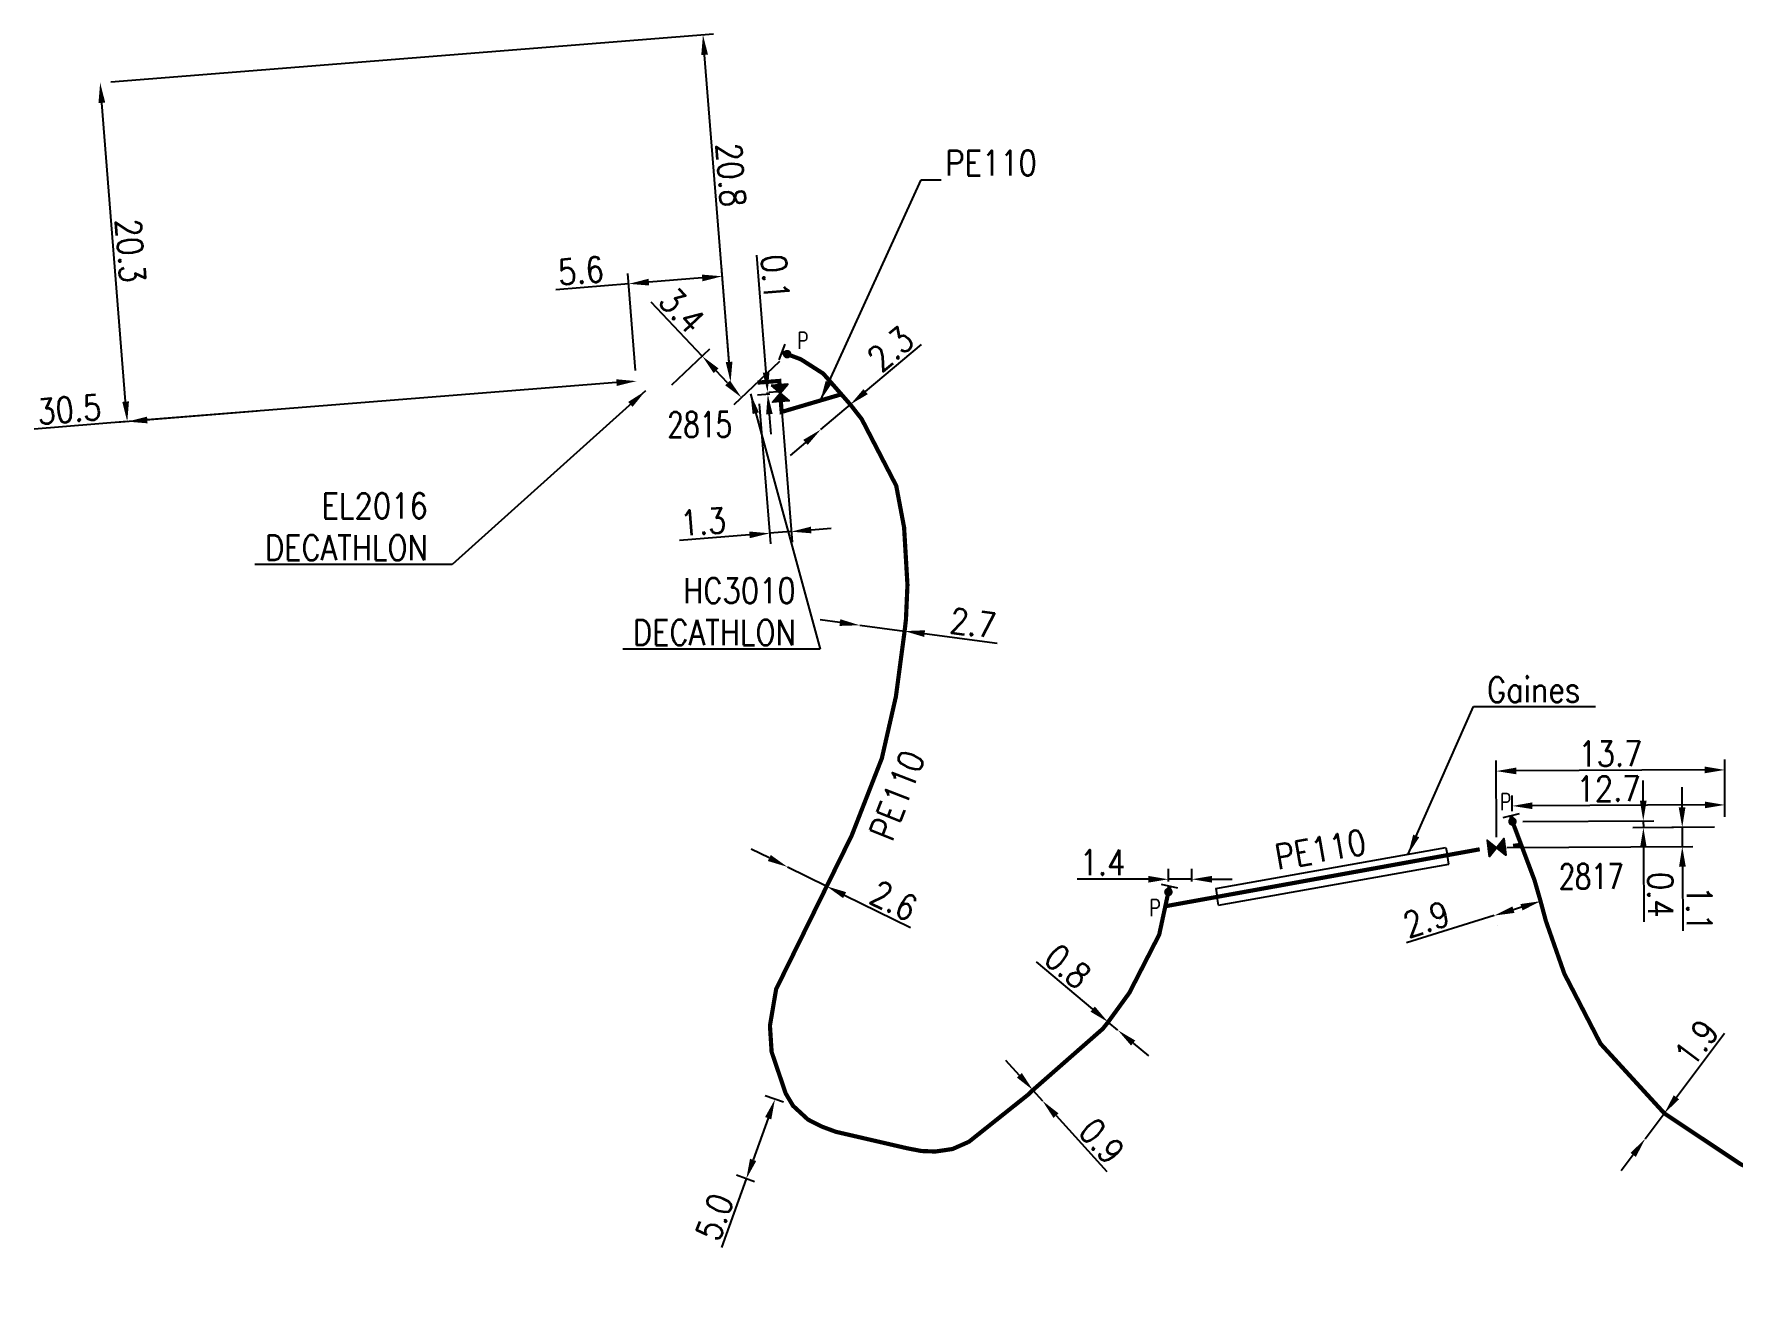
# Model space of a CAD drawing. Header units: millimetres. Extents: x 117000 to 118015, y 125997 to 126738.
# Drawn here: x 117808.2 to 117909.6, y 126628.8 to 126703.9 of the extents above; entities that cross this region are included whole.
import ezdxf
from ezdxf.enums import TextEntityAlignment as Align

# ---------------------------------------------------------------- set-up
doc = ezdxf.new("R2010")
doc.units = ezdxf.units.MM
doc.layers.get('0').update_dxf_attribs({"linetype": 'CONTINUOUS'})
doc.layers.get('Defpoints').update_dxf_attribs({"linetype": 'CONTINUOUS'})
for name, color, linetype in [('G_120', 4, 'CONTINUOUS'), ('G_300', 7, 'CONTINUOUS'), ('G_340', 7, 'CONTINUOUS'), ('G_400', 7, 'CONTINUOUS'), ('w0430', 7, 'CONTINUOUS'), ('W0432', 7, 'CONTINUOUS')]:
    doc.layers.add(name, color=color, linetype=linetype)
doc.styles.add('G_ROMANS', font='ROMANS.SHX', dxfattribs={"width": 0.75})
doc.styles.get("Standard").update_dxf_attribs({"font": 'romans.shx', "width": 0.85})
doc.linetypes.add('G_typB_PE', pattern='A,5,-0.3,["o",Standard,S=1.5,R=0,X=0,Y=-0.5],-1.65', length=6.95)
doc.dimstyles.get("Standard").update_dxf_attribs({"dimtxt": 1.5, "dimasz": 1.2, "dimexe": 0.625, "dimexo": 0.625, "dimgap": 0.25, "dimtad": 1, "dimdec": 1, "dimzin": 0, "dimdsep": 46, "dimtxsty": 'Standard', "dimcen": -0.5, "dimadec": 0, "dimazin": 0, "dimtfac": 1, "dimtdec": 1, "dimtmove": 0, "dimatfit": 3, "dimfxl": 0, "dimtolj": 1, "dimtzin": 0, "dimarcsym": 0})

# ---------------------------------------------------------------- blocks, each defined once
blk = doc.blocks.new('G_340_07')
at = {"color": 0, "linetype": 'Continuous', "const_width": 0.25, "flags": 128}
blk.add_lwpolyline([(0, 0), (0.35, 0)], dxfattribs=at)
at = {"color": 0, "linetype": 'Continuous', "flags": 128}
blk.add_lwpolyline([(0.35, -0.5), (0.35, 0.5)], dxfattribs=at)
at = {"color": 0, "linetype": 'Continuous', "width": 0.75, "flags": 3}
for tag, p in [('DEF_LEG', (0, -5)), ('DEF_COUP', (0, -7.5)), ('DEF_TYPE', (0, -10))]:
    blk.add_attdef(tag, text='', height=1.2, dxfattribs=at).set_placement(p, align=Align.MIDDLE)
blk = doc.blocks.new('*D58')
at = {"layer": 'Defpoints', "color": 0, "linetype": 'Continuous', "transparency": 16777216}
for p in [(117853.22, 126684.74), (117845.88, 126682.47), (117850.49, 126682.15)]:
    blk.add_point(p, dxfattribs=at)
at = {"layer": 'G_300', "color": 0, "linetype": 'Continuous', "lineweight": -2, "transparency": 16777216}
for p, q in [((117848.15, 126684.62), (117845.1, 126687.84)), ((117846.34, 126682.9), (117848.6, 126685.05)), ((117849.66, 126683.02), (117848.98, 126683.75)), ((117852.77, 126684.31), (117850.04, 126681.72))]:
    blk.add_line(p, q, dxfattribs=at)
at = {"layer": 'G_300', "color": 0, "linetype": 'Continuous', "transparency": 16777216}
for points in [[(117849.12, 126683.89), (117848.83, 126683.61), (117848.15, 126684.62)], [(117849.81, 126683.16), (117849.52, 126682.88), (117850.49, 126682.15)]]:
    blk.add_solid(points, dxfattribs=at)
at = {"layer": 'G_300', "color": 0, "linetype": 'Continuous', "transparency": 16777216, "insert": (117846.94, 126687.35), "char_height": 1.5, "attachment_point": 5, "rotation": 313.4457}
blk.add_mtext('\\A1;3.4', dxfattribs=at)
blk = doc.blocks.new('*D59')
at = {"layer": 'Defpoints', "color": 0, "linetype": 'Continuous', "transparency": 16777216}
for p in [(117856.99, 126681.73), (117856.99, 126681.73), (117855.23, 126680.24)]:
    blk.add_point(p, dxfattribs=at)
at = {"layer": 'G_120', "color": 0, "linetype": 'Continuous', "lineweight": -2, "transparency": 16777216}
for p, q in [((117857.9, 126682.5), (117861.24, 126685.32)), ((117855.23, 126680.24), (117856.99, 126681.73)), ((117854.31, 126679.47), (117853.4, 126678.69))]:
    blk.add_line(p, q, dxfattribs=at)
at = {"layer": 'G_120', "color": 0, "linetype": 'Continuous', "transparency": 16777216}
for points in [[(117857.77, 126682.65), (117858.03, 126682.35), (117856.99, 126681.73)], [(117854.18, 126679.62), (117854.44, 126679.32), (117855.23, 126680.24)]]:
    blk.add_solid(points, dxfattribs=at)
at = {"layer": 'G_120', "color": 0, "linetype": 'Continuous', "transparency": 16777216, "insert": (117859.39, 126685.06), "char_height": 1.5, "attachment_point": 5, "rotation": 40.1702}
blk.add_mtext('\\A1;2.3', dxfattribs=at)
blk = doc.blocks.new('*D60')
at = {"layer": 'Defpoints', "color": 0, "linetype": 'Continuous', "transparency": 16777216}
for p in [(117857.55, 126668.55), (117860.23, 126668.2), (117860.23, 126668.2)]:
    blk.add_point(p, dxfattribs=at)
at = {"layer": 'G_120', "color": 0, "linetype": 'Continuous', "lineweight": -2, "transparency": 16777216}
for p, q in [((117856.36, 126668.71), (117855.18, 126668.87)), ((117857.55, 126668.55), (117860.23, 126668.2)), ((117861.42, 126668.05), (117865.76, 126667.48))]:
    blk.add_line(p, q, dxfattribs=at)
at = {"layer": 'G_120', "color": 0, "linetype": 'Continuous', "transparency": 16777216}
for points in [[(117856.39, 126668.91), (117856.34, 126668.51), (117857.55, 126668.55)], [(117861.45, 126668.25), (117861.4, 126667.85), (117860.23, 126668.2)]]:
    blk.add_solid(points, dxfattribs=at)
at = {"layer": 'G_120', "color": 0, "linetype": 'Continuous', "transparency": 16777216, "insert": (117864.31, 126668.68), "char_height": 1.5, "attachment_point": 5, "rotation": 352.5425}
blk.add_mtext('\\A1;2.7', dxfattribs=at)
blk = doc.blocks.new('*D61')
at = {"layer": 'Defpoints', "color": 0, "linetype": 'Continuous', "transparency": 16777216}
for p in [(117853.23, 126654.12), (117855.58, 126652.96), (117855.58, 126652.96)]:
    blk.add_point(p, dxfattribs=at)
at = {"layer": 'G_120', "color": 0, "linetype": 'Continuous', "lineweight": -2, "transparency": 16777216}
for p, q in [((117852.15, 126654.65), (117851.07, 126655.18)), ((117853.23, 126654.12), (117855.58, 126652.96)), ((117856.65, 126652.43), (117860.58, 126650.5))]:
    blk.add_line(p, q, dxfattribs=at)
at = {"layer": 'G_120', "color": 0, "linetype": 'Continuous', "transparency": 16777216}
for points in [[(117852.24, 126654.83), (117852.06, 126654.47), (117853.23, 126654.12)], [(117856.74, 126652.61), (117856.56, 126652.25), (117855.58, 126652.96)]]:
    blk.add_solid(points, dxfattribs=at)
at = {"layer": 'G_120', "color": 0, "linetype": 'Continuous', "transparency": 16777216, "insert": (117859.59, 126652.1), "char_height": 1.5, "attachment_point": 5, "rotation": 333.8087}
blk.add_mtext('\\A1;2.6', dxfattribs=at)
blk = doc.blocks.new('*D62')
at = {"layer": 'Defpoints', "color": 0, "linetype": 'Continuous', "transparency": 16777216}
for p in [(117852.49, 126640.24), (117853.57, 126639.85), (117851.86, 126635.1)]:
    blk.add_point(p, dxfattribs=at)
at = {"layer": 'G_120', "color": 0, "linetype": 'Continuous', "lineweight": -2, "transparency": 16777216}
for p, q in [((117852.99, 126640.06), (117851.91, 126640.45)), ((117852.09, 126639.11), (117851.19, 126636.62)), ((117850.78, 126635.49), (117849.29, 126631.38)), ((117851.27, 126635.32), (117850.19, 126635.71))]:
    blk.add_line(p, q, dxfattribs=at)
at = {"layer": 'G_120', "color": 0, "linetype": 'Continuous', "transparency": 16777216}
for points in [[(117851.9, 126639.18), (117852.27, 126639.04), (117852.49, 126640.24)], [(117851, 126636.69), (117851.37, 126636.55), (117850.78, 126635.49)]]:
    blk.add_solid(points, dxfattribs=at)
at = {"layer": 'G_120', "color": 0, "linetype": 'Continuous', "transparency": 16777216, "insert": (117848.89, 126633.21), "char_height": 1.5, "attachment_point": 5, "rotation": 70.1101}
blk.add_mtext('\\A1;5.0', dxfattribs=at)
blk = doc.blocks.new('*D63')
at = {"layer": 'Defpoints', "color": 0, "linetype": 'Continuous', "transparency": 16777216}
for p in [(117867.89, 126640.79), (117868.46, 126640.15), (117868.46, 126640.15)]:
    blk.add_point(p, dxfattribs=at)
at = {"layer": 'G_120', "color": 0, "linetype": 'Continuous', "lineweight": -2, "transparency": 16777216}
for p, q in [((117867.08, 126641.67), (117866.27, 126642.56)), ((117867.89, 126640.79), (117868.46, 126640.15)), ((117869.27, 126639.27), (117872.31, 126635.92))]:
    blk.add_line(p, q, dxfattribs=at)
at = {"layer": 'G_120', "color": 0, "linetype": 'Continuous', "transparency": 16777216}
for points in [[(117867.23, 126641.81), (117866.93, 126641.54), (117867.89, 126640.79)], [(117869.42, 126639.4), (117869.12, 126639.13), (117868.46, 126640.15)]]:
    blk.add_solid(points, dxfattribs=at)
at = {"layer": 'G_120', "color": 0, "linetype": 'Continuous', "transparency": 16777216, "insert": (117872, 126637.74), "char_height": 1.5, "attachment_point": 5, "rotation": 312.2648}
blk.add_mtext('\\A1;0.9', dxfattribs=at)
blk = doc.blocks.new('*D64')
at = {"layer": 'Defpoints', "color": 0, "linetype": 'Continuous', "transparency": 16777216}
for p in [(117872.38, 126644.85), (117872.96, 126644.37), (117872.96, 126644.37)]:
    blk.add_point(p, dxfattribs=at)
at = {"layer": 'G_120', "color": 0, "linetype": 'Continuous', "lineweight": -2, "transparency": 16777216}
for p, q in [((117871.46, 126645.62), (117868.11, 126648.44)), ((117872.96, 126644.37), (117872.38, 126644.85)), ((117873.87, 126643.6), (117874.79, 126642.83))]:
    blk.add_line(p, q, dxfattribs=at)
at = {"layer": 'G_120', "color": 0, "linetype": 'Continuous', "transparency": 16777216}
for points in [[(117871.59, 126645.78), (117871.33, 126645.47), (117872.38, 126644.85)], [(117874, 126643.75), (117873.75, 126643.45), (117872.96, 126644.37)]]:
    blk.add_solid(points, dxfattribs=at)
at = {"layer": 'G_120', "color": 0, "linetype": 'Continuous', "transparency": 16777216, "insert": (117869.97, 126648.18), "char_height": 1.5, "attachment_point": 5, "rotation": 319.98}
blk.add_mtext('\\A1;0.8', dxfattribs=at)
blk = doc.blocks.new('G_300_04')
at = {"linetype": 'Continuous'}
h = blk.add_hatch(color=0, dxfattribs=at)
h.paths.add_polyline_path([(-0.5, 0.5), (-0.5, -0.5), (0, 0)])
h.paths.add_polyline_path([(0.5, 0.5), (0, 0), (0.5, -0.5)])
at = {"color": 0, "linetype": 'Continuous', "flags": 128}
blk.add_lwpolyline([(-0.5, -0.5), (0.5, 0.5), (0.5, -0.5), (-0.5, 0.5)], close=True, dxfattribs=at)
at = {"color": 0, "linetype": 'Continuous', "width": 0.75}
blk.add_attdef('NUM', text='', height=1, dxfattribs=at).set_placement((0, 1.78), align=Align.MIDDLE_CENTER)
at = {"color": 0, "linetype": 'Continuous', "width": 0.75, "flags": 3}
for tag, p in [('DEF_LEG', (0, -5)), ('DEF_COUP', (0, -7.5)), ('DEF_TYPE', (0, -10))]:
    blk.add_attdef(tag, text='', height=1.2, dxfattribs=at).set_placement(p, align=Align.MIDDLE)
blk = doc.blocks.new('*D65')
at = {"layer": 'Defpoints', "color": 0, "linetype": 'Continuous', "transparency": 16777216}
for p in [(117895.55, 126659.84), (117909.22, 126656.49), (117895.57, 126655.27)]:
    blk.add_point(p, dxfattribs=at)
at = {"layer": 'G_300', "color": 0, "linetype": 'Continuous', "lineweight": -2, "transparency": 16777216}
for p, q in [((117895.57, 126655.9), (117895.54, 126660.47)), ((117909.21, 126657.11), (117909.2, 126660.54)), ((117908, 126659.91), (117896.75, 126659.85))]:
    blk.add_line(p, q, dxfattribs=at)
at = {"layer": 'G_300', "color": 0, "linetype": 'Continuous', "transparency": 16777216}
for points in [[(117896.75, 126660.05), (117896.75, 126659.65), (117895.55, 126659.84)], [(117908, 126660.11), (117908, 126659.71), (117909.2, 126659.91)]]:
    blk.add_solid(points, dxfattribs=at)
at = {"layer": 'G_300', "color": 0, "linetype": 'Continuous', "transparency": 16777216, "insert": (117902.37, 126660.88), "char_height": 1.5, "attachment_point": 5, "rotation": 0.2884}
blk.add_mtext('\\A1;13.7', dxfattribs=at)
blk = doc.blocks.new('*D66')
at = {"layer": 'Defpoints', "color": 0, "linetype": 'Continuous', "transparency": 16777216}
for p in [(117909.22, 126656.49), (117895.57, 126655.27), (117906.66, 126655.33)]:
    blk.add_point(p, dxfattribs=at)
at = {"layer": 'G_300', "color": 0, "linetype": 'Continuous', "lineweight": -2, "transparency": 16777216}
for p, q in [((117906.65, 126657.68), (117906.65, 126658.88)), ((117908.59, 126656.49), (117906.03, 126656.47)), ((117906.66, 126656.48), (117906.66, 126655.33)), ((117896.19, 126655.28), (117907.29, 126655.33)), ((117906.67, 126654.13), (117906.69, 126650.3))]:
    blk.add_line(p, q, dxfattribs=at)
at = {"layer": 'G_300', "color": 0, "linetype": 'Continuous', "transparency": 16777216}
for points in [[(117906.85, 126657.68), (117906.45, 126657.67), (117906.66, 126656.48)], [(117906.87, 126654.13), (117906.47, 126654.13), (117906.66, 126655.33)]]:
    blk.add_solid(points, dxfattribs=at)
at = {"layer": 'G_300', "color": 0, "linetype": 'Continuous', "transparency": 16777216, "insert": (117907.68, 126651.62), "char_height": 1.5, "attachment_point": 5, "rotation": 270.2884}
blk.add_mtext('\\A1;1.1', dxfattribs=at)
blk = doc.blocks.new('*D67')
at = {"layer": 'Defpoints', "color": 0, "linetype": 'Continuous', "transparency": 16777216}
for p in [(117896.52, 126656.83), (117904.33, 126656.87), (117909.22, 126656.49)]:
    blk.add_point(p, dxfattribs=at)
at = {"layer": 'G_300', "color": 0, "linetype": 'Continuous', "lineweight": -2, "transparency": 16777216}
for p, q in [((117904.33, 126658.07), (117904.32, 126659.27)), ((117897.14, 126656.83), (117904.96, 126656.87)), ((117908.59, 126656.49), (117903.71, 126656.46)), ((117904.33, 126656.87), (117904.34, 126656.46)), ((117904.34, 126655.26), (117904.37, 126650.83))]:
    blk.add_line(p, q, dxfattribs=at)
at = {"layer": 'G_300', "color": 0, "linetype": 'Continuous', "transparency": 16777216}
for points in [[(117904.53, 126658.07), (117904.13, 126658.07), (117904.33, 126656.87)], [(117904.54, 126655.27), (117904.14, 126655.26), (117904.34, 126656.46)]]:
    blk.add_solid(points, dxfattribs=at)
at = {"layer": 'G_300', "color": 0, "linetype": 'Continuous', "transparency": 16777216, "insert": (117905.36, 126652.45), "char_height": 1.5, "attachment_point": 5, "rotation": 270.2884}
blk.add_mtext('\\A1;0.4', dxfattribs=at)
blk = doc.blocks.new('*D68')
at = {"layer": 'Defpoints', "color": 0, "linetype": 'Continuous', "transparency": 16777216}
for p in [(117896.51, 126657.76), (117896.52, 126656.83), (117909.22, 126656.49)]:
    blk.add_point(p, dxfattribs=at)
at = {"layer": 'G_300', "color": 0, "linetype": 'Continuous', "lineweight": -2, "transparency": 16777216}
for p, q in [((117896.51, 126657.45), (117896.51, 126658.38)), ((117909.21, 126657.11), (117909.21, 126658.45)), ((117908.01, 126657.82), (117897.71, 126657.77))]:
    blk.add_line(p, q, dxfattribs=at)
at = {"layer": 'G_300', "color": 0, "linetype": 'Continuous', "transparency": 16777216}
for points in [[(117897.71, 126657.97), (117897.71, 126657.57), (117896.51, 126657.76)], [(117908.01, 126658.02), (117908.01, 126657.62), (117909.21, 126657.82)]]:
    blk.add_solid(points, dxfattribs=at)
at = {"layer": 'G_300', "color": 0, "linetype": 'Continuous', "transparency": 16777216, "insert": (117902.26, 126658.79), "char_height": 1.5, "attachment_point": 5, "rotation": 0.2884}
blk.add_mtext('\\A1;12.7', dxfattribs=at)
blk = doc.blocks.new('*D69')
at = {"layer": 'Defpoints', "color": 0, "linetype": 'Continuous', "transparency": 16777216}
for p in [(117895.43, 126651.21), (117895.43, 126651.21), (117898.2, 126652.07)]:
    blk.add_point(p, dxfattribs=at)
at = {"layer": 'G_120', "color": 0, "linetype": 'Continuous', "lineweight": -2, "transparency": 16777216}
for p, q in [((117895.43, 126651.21), (117890.19, 126649.59)), ((117897.06, 126651.71), (117896.58, 126651.56)), ((117895.62, 126650.61), (117895.62, 126650.61))]:
    blk.add_line(p, q, dxfattribs=at)
at = {"layer": 'G_120', "color": 0, "linetype": 'Continuous', "transparency": 16777216}
for points in [[(117896.52, 126651.76), (117896.64, 126651.37), (117895.43, 126651.21)], [(117897, 126651.9), (117897.12, 126651.52), (117898.2, 126652.07)]]:
    blk.add_solid(points, dxfattribs=at)
at = {"layer": 'G_120', "color": 0, "linetype": 'Continuous', "transparency": 16777216, "insert": (117891.38, 126651), "char_height": 1.5, "attachment_point": 5, "rotation": 17.1627}
blk.add_mtext('\\A1;2.9', dxfattribs=at)
blk = doc.blocks.new('*D70')
at = {"layer": 'Defpoints', "color": 0, "linetype": 'Continuous', "transparency": 16777216}
for p in [(117905.59, 126639.4), (117904.45, 126637.88), (117904.45, 126637.88)]:
    blk.add_point(p, dxfattribs=at)
at = {"layer": 'G_120', "color": 0, "linetype": 'Continuous', "lineweight": -2, "transparency": 16777216}
for p, q in [((117906.31, 126640.36), (117909.19, 126644.19)), ((117904.45, 126637.88), (117905.59, 126639.4)), ((117903.73, 126636.92), (117903.01, 126635.96))]:
    blk.add_line(p, q, dxfattribs=at)
at = {"layer": 'G_120', "color": 0, "linetype": 'Continuous', "transparency": 16777216}
for points in [[(117906.15, 126640.48), (117906.47, 126640.24), (117905.59, 126639.4)], [(117903.57, 126637.04), (117903.89, 126636.8), (117904.45, 126637.88)]]:
    blk.add_solid(points, dxfattribs=at)
at = {"layer": 'G_120', "color": 0, "linetype": 'Continuous', "transparency": 16777216, "insert": (117907.51, 126643.62), "char_height": 1.5, "attachment_point": 5, "rotation": 53.0806}
blk.add_mtext('\\A1;1.9', dxfattribs=at)
blk = doc.blocks.new('*D73')
at = {"layer": 'Defpoints', "color": 0, "linetype": 'Continuous', "transparency": 16777216}
for p in [(117877.38, 126653.38), (117875.98, 126652.62), (117877.38, 126652.62)]:
    blk.add_point(p, dxfattribs=at)
at = {"layer": 'G_300', "color": 0, "linetype": 'Continuous', "lineweight": -2, "transparency": 16777216}
for p, q in [((117874.78, 126653.38), (117870.53, 126653.38)), ((117875.98, 126653.24), (117875.98, 126654.01)), ((117877.38, 126653.38), (117875.98, 126653.38)), ((117877.38, 126653.24), (117877.38, 126654.01)), ((117878.58, 126653.38), (117879.78, 126653.38))]:
    blk.add_line(p, q, dxfattribs=at)
at = {"layer": 'G_300', "color": 0, "linetype": 'Continuous', "transparency": 16777216}
for points in [[(117874.78, 126653.58), (117874.78, 126653.18), (117875.98, 126653.38)], [(117878.58, 126653.58), (117878.58, 126653.18), (117877.38, 126653.38)]]:
    blk.add_solid(points, dxfattribs=at)
at = {"layer": 'G_300', "color": 0, "linetype": 'Continuous', "transparency": 16777216, "insert": (117872.05, 126654.38), "char_height": 1.5, "attachment_point": 5}
blk.add_mtext('\\A1;1.4', dxfattribs=at)
blk = doc.blocks.new('*D95')
at = {"layer": 'Defpoints', "color": 0, "linetype": 'Continuous', "transparency": 16777216}
for p in [(117812.2, 126700.95), (117812.2, 126700.95), (117822.2, 126681.38)]:
    blk.add_point(p, dxfattribs=at)
at = {"layer": 'w0430', "color": 0, "linetype": 'Continuous', "lineweight": -2, "transparency": 16777216}
for p, q in [((117813.72, 126681.91), (117812.3, 126699.75)), ((117821.58, 126681.33), (117813.19, 126680.66))]:
    blk.add_line(p, q, dxfattribs=at)
at = {"layer": 'w0430', "color": 0, "linetype": 'Continuous', "transparency": 16777216}
for points in [[(117812.5, 126699.77), (117812.1, 126699.74), (117812.2, 126700.95)], [(117813.92, 126681.92), (117813.52, 126681.89), (117813.82, 126680.71)]]:
    blk.add_solid(points, dxfattribs=at)
at = {"layer": 'w0430', "color": 0, "linetype": 'Continuous', "transparency": 16777216, "insert": (117814.01, 126690.91), "char_height": 1.5, "attachment_point": 5, "rotation": 274.5524}
blk.add_mtext('\\A1;20.3', dxfattribs=at)
blk = doc.blocks.new('*D96')
at = {"layer": 'Defpoints', "color": 0, "linetype": 'Continuous', "transparency": 16777216}
for p in [(117844.22, 126683.13), (117813.82, 126680.71), (117813.82, 126680.71)]:
    blk.add_point(p, dxfattribs=at)
at = {"layer": 'w0430', "color": 0, "linetype": 'Continuous', "lineweight": -2, "transparency": 16777216}
for p, q in [((117843.02, 126683.04), (117815.01, 126680.81)), ((117813.82, 126680.71), (117808.25, 126680.27))]:
    blk.add_line(p, q, dxfattribs=at)
at = {"layer": 'w0430', "color": 0, "linetype": 'Continuous', "transparency": 16777216}
for points in [[(117843.01, 126683.24), (117843.04, 126682.84), (117844.22, 126683.13)], [(117815, 126681.01), (117815.03, 126680.61), (117813.82, 126680.71)]]:
    blk.add_solid(points, dxfattribs=at)
at = {"layer": 'w0430', "color": 0, "linetype": 'Continuous', "transparency": 16777216, "insert": (117810.35, 126681.44), "char_height": 1.5, "attachment_point": 5, "rotation": 4.5524}
blk.add_mtext('\\A1;30.5', dxfattribs=at)
blk = doc.blocks.new('*D97')
at = {"layer": 'Defpoints', "color": 0, "linetype": 'Continuous', "transparency": 16777216}
for p in [(117848.19, 126703.81), (117812.2, 126700.95), (117849.84, 126683.08)]:
    blk.add_point(p, dxfattribs=at)
at = {"layer": 'W0432', "color": 0, "linetype": 'Continuous', "lineweight": -2, "transparency": 16777216}
for p, q in [((117812.83, 126701), (117848.81, 126703.86)), ((117849.75, 126684.27), (117848.29, 126702.62))]:
    blk.add_line(p, q, dxfattribs=at)
at = {"layer": 'W0432', "color": 0, "linetype": 'Continuous', "transparency": 16777216}
for points in [[(117848.49, 126702.63), (117848.09, 126702.6), (117848.19, 126703.81)], [(117849.95, 126684.29), (117849.55, 126684.26), (117849.84, 126683.08)]]:
    blk.add_solid(points, dxfattribs=at)
at = {"layer": 'W0432', "color": 0, "linetype": 'Continuous', "transparency": 16777216, "insert": (117849.86, 126695.44), "char_height": 1.5, "attachment_point": 5, "rotation": 274.5524}
blk.add_mtext('\\A1;20.8', dxfattribs=at)
blk = doc.blocks.new('*D98')
at = {"layer": 'Defpoints', "color": 0, "linetype": 'Continuous', "transparency": 16777216}
for p in [(117843.76, 126688.94), (117844.22, 126683.13), (117849.84, 126683.08)]:
    blk.add_point(p, dxfattribs=at)
at = {"layer": 'W0432', "color": 0, "linetype": 'Continuous', "lineweight": -2, "transparency": 16777216}
for p, q in [((117849.79, 126683.7), (117849.29, 126690.01)), ((117843.76, 126688.94), (117839.4, 126688.59)), ((117844.17, 126683.76), (117843.71, 126689.56)), ((117848.14, 126689.29), (117844.95, 126689.04))]:
    blk.add_line(p, q, dxfattribs=at)
at = {"layer": 'W0432', "color": 0, "linetype": 'Continuous', "transparency": 16777216}
for points in [[(117844.94, 126689.24), (117844.97, 126688.84), (117843.76, 126688.94)], [(117848.13, 126689.49), (117848.16, 126689.09), (117849.34, 126689.39)]]:
    blk.add_solid(points, dxfattribs=at)
at = {"layer": 'W0432', "color": 0, "linetype": 'Continuous', "transparency": 16777216, "insert": (117840.9, 126689.72), "char_height": 1.5, "attachment_point": 5, "rotation": 4.5524}
blk.add_mtext('\\A1;5.6', dxfattribs=at)
blk = doc.blocks.new('*D99')
at = {"layer": 'Defpoints', "color": 0, "linetype": 'Continuous', "transparency": 16777216}
for p in [(117851.5, 126682.41), (117852.05, 126682.45), (117852.8, 126682.41)]:
    blk.add_point(p, dxfattribs=at)
at = {"layer": 'G_300', "color": 0, "linetype": 'Continuous', "lineweight": -2, "transparency": 16777216}
for p, q in [((117851.96, 126683.65), (117851.4, 126690.65)), ((117852.18, 126682.36), (117851.44, 126682.3)), ((117852.06, 126682.35), (117852.05, 126682.45)), ((117852.12, 126682.46), (117852.67, 126682.5)), ((117852.15, 126681.16), (117852.25, 126679.96))]:
    blk.add_line(p, q, dxfattribs=at)
at = {"layer": 'G_300', "color": 0, "linetype": 'Continuous', "transparency": 16777216}
for points in [[(117852.16, 126683.66), (117851.76, 126683.63), (117852.05, 126682.45)], [(117852.35, 126681.17), (117851.96, 126681.14), (117852.06, 126682.35)]]:
    blk.add_solid(points, dxfattribs=at)
at = {"layer": 'G_300', "color": 0, "linetype": 'Continuous', "transparency": 16777216, "insert": (117852.51, 126689.33), "char_height": 1.5, "attachment_point": 5, "rotation": 274.5524}
blk.add_mtext('\\A1;0.1', dxfattribs=at)
blk = doc.blocks.new('*D100')
at = {"layer": 'Defpoints', "color": 0, "linetype": 'Continuous', "transparency": 16777216}
for p in [(117851.5, 126682.41), (117852.8, 126682.41), (117852.17, 126674.04)]:
    blk.add_point(p, dxfattribs=at)
at = {"layer": 'G_300', "color": 0, "linetype": 'Continuous', "lineweight": -2, "transparency": 16777216}
for p, q in [((117851.55, 126681.78), (117852.22, 126673.42)), ((117852.85, 126681.79), (117853.51, 126673.52)), ((117850.97, 126673.95), (117846.79, 126673.61)), ((117853.46, 126674.14), (117852.17, 126674.04)), ((117854.66, 126674.24), (117855.85, 126674.34))]:
    blk.add_line(p, q, dxfattribs=at)
at = {"layer": 'G_300', "color": 0, "linetype": 'Continuous', "transparency": 16777216}
for points in [[(117854.64, 126674.44), (117854.67, 126674.04), (117853.46, 126674.14)], [(117850.95, 126674.15), (117850.99, 126673.75), (117852.17, 126674.04)]]:
    blk.add_solid(points, dxfattribs=at)
at = {"layer": 'G_300', "color": 0, "linetype": 'Continuous', "transparency": 16777216, "insert": (117848.2, 126674.73), "char_height": 1.5, "attachment_point": 5, "rotation": 4.5524}
blk.add_mtext('\\A1;1.3', dxfattribs=at)
blk = doc.blocks.new('G_300_12')
at = {"color": 0, "linetype": 'Continuous', "const_width": 0.248, "flags": 128}
blk.add_lwpolyline([(-0.13, 0, 1), (0.13, 0, 1)], format="xyb", close=True, dxfattribs=at)
at = {"linetype": 'Continuous', "style": 'G_ROMANS', "width": 0.75}
blk.add_attdef('P', text='', height=1, dxfattribs=at).set_placement((0, 1.24), align=Align.MIDDLE_CENTER)
at = {"color": 0, "linetype": 'Continuous', "width": 0.75, "flags": 3}
for tag, p in [('DEF_LEG', (0, -5)), ('DEF_COUP', (0, -7.5)), ('DEF_TYPE', (0, -10))]:
    blk.add_attdef(tag, text='', height=1.2, dxfattribs=at).set_placement(p, align=Align.MIDDLE)

msp = doc.modelspace()

# ---------------------------------------------------------------- linework, layer by layer
at = {"layer": 'G_120', "linetype": 'G_typB_PE', "lineweight": 0, "const_width": 0.25, "flags": 128}
msp.add_lwpolyline([(117875.98, 126652.62), (117875.43, 126650.07), (117873.65, 126646.6), (117872.38, 126644.85), (117872.06, 126644.45), (117867.89, 126640.79), (117867.62, 126640.53), (117864.13, 126637.75, -0.063724), (117864.02, 126637.68), (117863.09, 126637.27), (117862.07, 126637.12), (117861.24, 126637.15), (117860.4, 126637.31), (117856.12, 126638.3), (117855.26, 126638.62), (117854.46, 126639.03), (117853.57, 126639.85), (117853.13, 126640.59), (117852.29, 126643.07), (117852.19, 126644.64), (117852.56, 126646.82), (117855.58, 126652.96), (117857.07, 126655.99), (117858.87, 126660.6), (117859.71, 126664.29), (117860.23, 126668.2), (117860.31, 126668.89), (117860.4, 126670.96), (117860.2, 126674.39), (117859.73, 126676.88), (117857.67, 126680.86), (117856.99, 126681.73), (117855.37, 126683.58), (117854.04, 126684.43), (117853.22, 126684.74)], format="xyb", dxfattribs=at)
for points in [[(117852.76, 126682.91), (117852.75, 126683.14), (117851.45, 126683.04)], [(117852.84, 126681.91), (117852.89, 126681.29), (117856.45, 126682.34)], [(117896.52, 126656.83), (117897.84, 126653.32), (117898.2, 126652.07), (117898.52, 126650.88), (117899.62, 126647.74), (117901.78, 126643.56), (117905.59, 126639.4), (117910.15, 126636.36), (117915.57, 126634.01), (117922.51, 126632.51), (117923.84, 126632.23), (117928.59, 126631.19), (117932.63, 126630.73), (117933.23, 126630.67), (117943.86, 126630.67), (117946.9, 126628.91)], [(117894.57, 126655.17), (117875.8, 126651.77)], [(117896.56, 126655.37), (117897.04, 126655.44)]]:
    msp.add_lwpolyline(points, dxfattribs=at)
at = {"layer": 'G_400', "color": 7, "linetype": 'CONTINUOUS'}
for p, q in [((117878.81, 126652.82), (117892.55, 126655.28)), ((117892.55, 126655.28), (117892.64, 126654.79)), ((117878.98, 126651.83), (117892.73, 126654.29)), ((117892.73, 126654.29), (117892.64, 126654.79)), ((117878.81, 126652.82), (117878.89, 126652.32)), ((117878.98, 126651.83), (117878.89, 126652.32))]:
    msp.add_line(p, q, dxfattribs=at)

# ---------------------------------------------------------------- block references
at = {"layer": 'G_300'}
ref = msp.add_blockref('G_300_12', (117853.22, 126684.74), dxfattribs=dict(at, rotation=311.0179454930231))
ref.add_attrib('P', 'P', dxfattribs={"layer": '0', "linetype": 'Continuous', "height": 1, "style": 'G_ROMANS', "width": 0.75}).set_placement((117854.16, 126685.55), align=Align.MIDDLE_CENTER)
ref = msp.add_blockref('G_300_04', (117852.8, 126682.41), dxfattribs=dict(at, rotation=274.5523969004873))
ref.add_attrib('NUM', '2815', dxfattribs={"layer": '0', "color": 0, "linetype": 'Continuous', "height": 1.5, "style": 'G_ROMANS', "width": 0.75}).set_placement((117847.99, 126680.54), align=Align.MIDDLE_CENTER)
ref = msp.add_blockref('G_300_12', (117896.52, 126656.83), dxfattribs=dict(at, rotation=19.39150534628971))
ref.add_attrib('P', 'P', dxfattribs={"layer": '0', "linetype": 'Continuous', "height": 1, "style": 'G_ROMANS', "width": 0.75}).set_placement((117896.11, 126658), align=Align.MIDDLE_CENTER)
ref = msp.add_blockref('G_300_04', (117895.57, 126655.27), dxfattribs=dict(at, rotation=5.800898686940392))
ref.add_attrib('NUM', '2817', dxfattribs={"layer": '0', "color": 0, "linetype": 'Continuous', "height": 1.5, "width": 0.75}).set_placement((117901.22, 126653.55), align=Align.MIDDLE_CENTER)
ref = msp.add_blockref('G_300_12', (117875.98, 126652.62), dxfattribs=dict(at, rotation=140.0805068361989))
ref.add_attrib('P', 'P', dxfattribs={"layer": '0', "linetype": 'Continuous', "height": 1, "style": 'G_ROMANS', "width": 0.75}).set_placement((117875.18, 126651.67), align=Align.MIDDLE_CENTER)
at = {"layer": 'G_340', "lineweight": 0, "rotation": 159.2157052980015}
msp.add_blockref('G_340_07', (117853.22, 126684.74), dxfattribs=at)
at = {"layer": 'G_340'}
for p, rotation in [((117896.52, 126656.83), 103.8205598027055), ((117875.98, 126652.62), 77.91328907114527)]:
    msp.add_blockref('G_340_07', p, dxfattribs=dict(at, rotation=rotation))

# ---------------------------------------------------------------- texts
at = {"layer": 'G_120', "linetype": 'Continuous', "width": 0.85}
for rotation, p in [(68.6992, (117859.49, 126655.58)), (10.1641, (117882.5, 126653.94))]:
    msp.add_text('PE110', height=1.5, rotation=rotation, dxfattribs=at).set_placement(p)
at = {"layer": 'G_120', "linetype": 'Continuous', "insert": (117862.66, 126695.41), "char_height": 1.5, "attachment_point": 7}
msp.add_mtext('\\A1;PE110', dxfattribs=at)
at = {"layer": 'G_400', "linetype": 'Continuous', "insert": (117895, 126663.95), "char_height": 1.5, "attachment_point": 7}
msp.add_mtext('\\A1;Gaines', dxfattribs=at)
at = {"layer": 'w0430', "linetype": 'Continuous', "insert": (117831.76, 126672.43), "char_height": 1.5, "attachment_point": 9}
msp.add_mtext('\\A1;EL2016\\PDECATHLON', dxfattribs=at)
at = {"layer": 'W0432', "linetype": 'Continuous', "insert": (117853.73, 126667.37), "char_height": 1.5, "attachment_point": 9}
msp.add_mtext('\\A1;HC3010\\PDECATHLON', dxfattribs=at)

# ---------------------------------------------------------------- dimensions: what is measured, and where the dimension line sits
at = {"layer": 'G_120', "linetype": 'Continuous'}
for base, p1, p2, angle, picture, middle in [((117856.99, 126681.73), (117855.23, 126680.24), (117856.99, 126681.73), 40.1702, '*D59', (117860.03, 126684.3)), ((117860.23, 126668.2), (117857.55, 126668.55), (117860.23, 126668.2), 352.5425, '*D60', (117864.18, 126667.69)), ((117855.58, 126652.96), (117853.23, 126654.12), (117855.58, 126652.96), 333.8087, '*D61', (117859.15, 126651.2)), ((117895.43, 126651.21), (117898.2, 126652.07), (117895.43, 126651.21), 197.1627, '*D69', (117891.67, 126650.05)), ((117872.96, 126644.37), (117872.38, 126644.85), (117872.96, 126644.37), 319.98, '*D64', (117869.33, 126647.42)), ((117904.45, 126637.88), (117905.59, 126639.4), (117904.45, 126637.88), 233.0806, '*D70', (117908.31, 126643.02)), ((117868.46, 126640.15), (117867.89, 126640.79), (117868.46, 126640.15), 312.2648, '*D63', (117871.26, 126637.07)), ((117852.49, 126640.24), (117851.86, 126635.1), (117853.57, 126639.85), 70.1101, '*D62', (117849.83, 126632.87))]:
    dim = msp.add_linear_dim(base=base, p1=p1, p2=p2, angle=angle, dimstyle='Standard', dxfattribs=at)
    dim.commit()
    dim.dimension.update_dxf_attribs({"geometry": picture, "text_midpoint": middle, "dimtype": 160})
at = {"layer": 'G_300', "linetype": 'Continuous'}
for base, p1, p2, angle, picture, middle in [((117852.05, 126682.45), (117852.8, 126682.41), (117851.5, 126682.41), 274.5524, '*D99', (117851.51, 126689.26)), ((117850.49, 126682.15), (117845.88, 126682.47), (117853.22, 126684.74), 313.4457, '*D58', (117846.21, 126686.67)), ((117852.17, 126674.04), (117852.8, 126682.41), (117851.5, 126682.41), 4.5524, '*D100', (117848.28, 126673.73)), ((117895.55, 126659.84), (117909.22, 126656.49), (117895.57, 126655.27), 180.2884, '*D65', (117902.38, 126659.88)), ((117896.51, 126657.76), (117909.22, 126656.49), (117896.52, 126656.83), 0.2884, '*D68', (117902.26, 126657.79)), ((117904.33, 126656.87), (117909.22, 126656.49), (117896.52, 126656.83), 270.2884, '*D67', (117904.36, 126652.45)), ((117906.6648, 126655.3297), (117909.2167, 126656.4887), (117895.5695, 126655.2738), 270.2884, '*D66', (117906.6835, 126651.6172))]:
    dim = msp.add_linear_dim(base=base, p1=p1, p2=p2, angle=angle, dimstyle='Standard', dxfattribs=at)
    dim.commit()
    dim.dimension.update_dxf_attribs({"geometry": picture, "text_midpoint": middle, "dimtype": 160})
dim = msp.add_linear_dim(base=(117877.38, 126653.38), p1=(117875.98, 126652.62), p2=(117877.38, 126652.62), dimstyle='Standard', dxfattribs=at)
dim.commit()
dim.dimension.update_dxf_attribs({"geometry": '*D73', "text_midpoint": (117872.05, 126653.38), "dimtype": 160})
at = {"layer": 'w0430', "linetype": 'Continuous'}
for base, p1, p2, angle, picture, middle in [((117812.2, 126700.95), (117822.2, 126681.38), (117812.2, 126700.95), 274.5524, '*D95', (117813.01, 126690.83)), ((117813.82, 126680.71), (117844.22, 126683.13), (117813.82, 126680.71), 4.5524, '*D96', (117810.43, 126680.44))]:
    dim = msp.add_linear_dim(base=base, p1=p1, p2=p2, angle=angle, dimstyle='Standard', dxfattribs=at)
    dim.commit()
    dim.dimension.update_dxf_attribs({"geometry": picture, "text_midpoint": middle, "dimtype": 160})
at = {"layer": 'W0432', "linetype": 'Continuous'}
for base, p2, angle, picture, middle in [((117848.19, 126703.81), (117812.2, 126700.95), 274.5524, '*D97', (117848.86, 126695.36)), ((117843.76, 126688.94), (117844.22, 126683.13), 4.5524, '*D98', (117840.98, 126688.72))]:
    dim = msp.add_linear_dim(base=base, p1=(117849.84, 126683.08), p2=p2, angle=angle, dimstyle='Standard', dxfattribs=at)
    dim.commit()
    dim.dimension.update_dxf_attribs({"geometry": picture, "text_midpoint": middle, "dimtype": 160})

# ---------------------------------------------------------------- leaders
at = {"layer": 'G_120', "linetype": 'Continuous'}
msp.add_leader([(117855.2, 126681.97), (117861.21, 126695.16), (117862.41, 126695.16)], dimstyle='Standard', dxfattribs=at)
at = {"layer": 'G_400', "linetype": 'Continuous', "annotation_type": 0, "has_hookline": 1, "hookline_direction": 0, "text_width": 5.83}
msp.add_leader([(117890.29, 126654.87), (117894.2, 126663.7), (117895.4, 126663.7)], dimstyle='Standard', dxfattribs=at)
at = {"layer": 'w0430', "linetype": 'Continuous', "annotation_type": 0, "has_hookline": 1, "hookline_direction": 1, "text_width": 10.32}
msp.add_leader([(117844.75, 126682.54), (117833.21, 126672.18), (117832.01, 126672.18)], dimstyle='Standard', dxfattribs=at)
at = {"layer": 'W0432', "linetype": 'Continuous', "annotation_type": 0, "has_hookline": 1, "hookline_direction": 1, "text_width": 10.32}
msp.add_leader([(117851.03, 126682.37), (117855.18, 126667.12), (117853.98, 126667.12)], dimstyle='Standard', dxfattribs=at)

doc.saveas('drawing.dxf')
